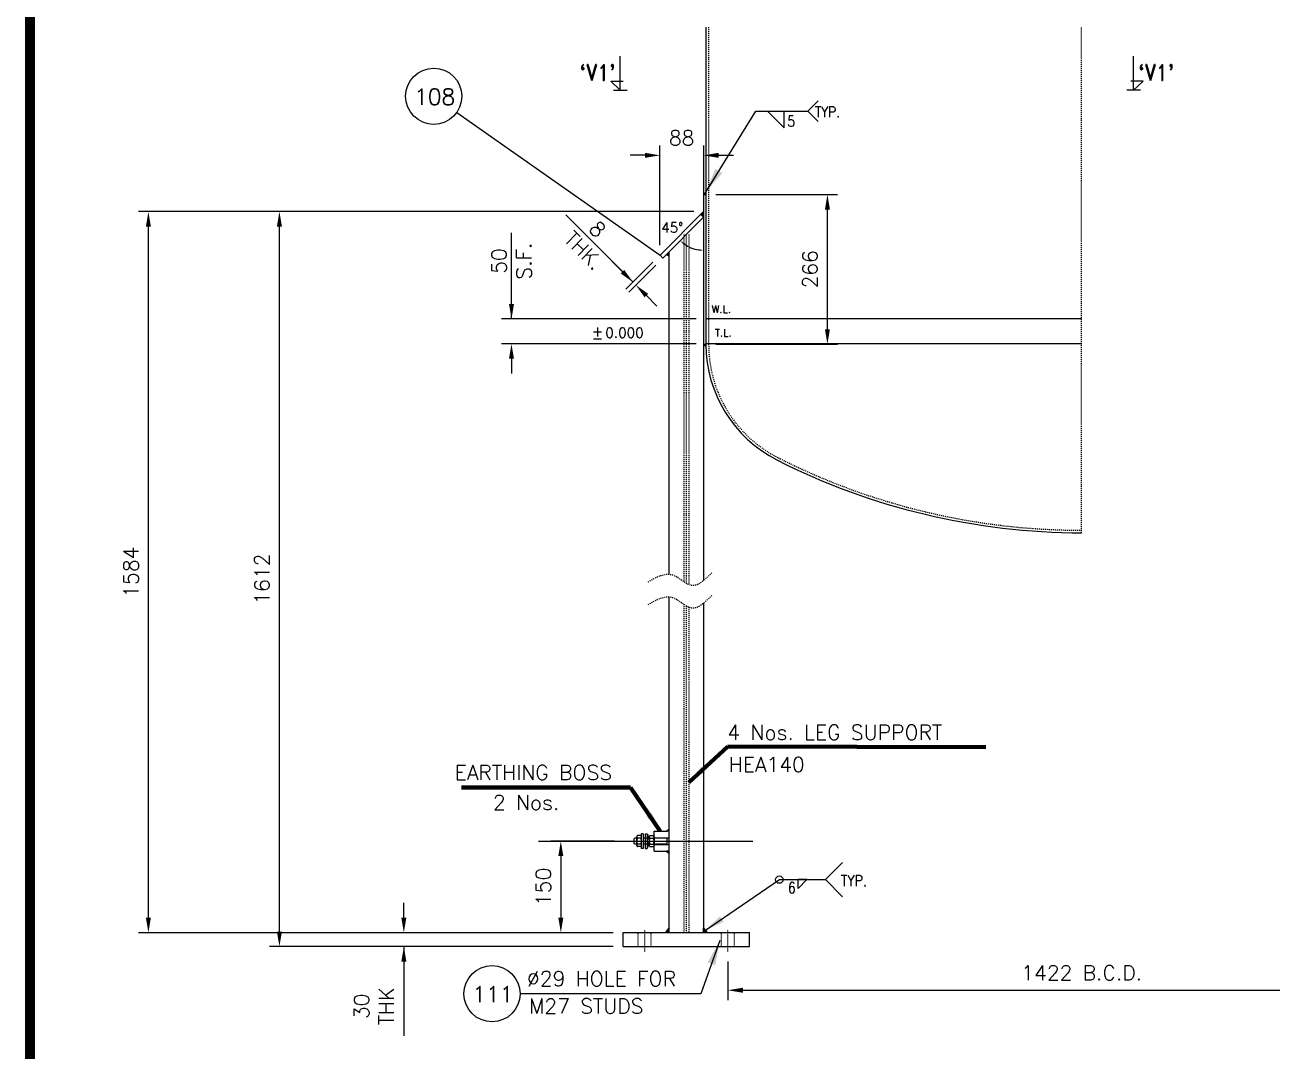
# Model space of a CAD drawing. Header units: inches. Extents: x 26960 to 35074, y -20333 to -19295.
# Drawn here: x 26990 to 27115.4, y -19806.6 to -19703.5 of the extents above; entities that cross this region are included whole.
import ezdxf
from ezdxf.enums import TextEntityAlignment as Align

# ---------------------------------------------------------------- set-up
doc = ezdxf.new("R2010")
doc.units = ezdxf.units.IN
doc.header["$LTSCALE"] = 200
doc.header["$MEASUREMENT"] = 0
for name, pattern in [('CENTER', [2, 1.25, -0.25, 0.25, -0.25]), ('CENTER2', [1.125, 0.75, -0.125, 0.125, -0.125]), ('DASHED', [0.75, 0.5, -0.25]), ('G-CENTER', [13.5, 7.5, -2, 2, -2])]:
    doc.linetypes.add(name, pattern=pattern)
for name, color, linetype, lineweight in [('1 (CEN)', 1, 'CENTER2', 9), ('AM_5', 3, 'Continuous', 15), ('B-OBJ', 7, 'Continuous', 13), ('EQUIPMENT', 4, 'Continuous', 13), ('OBJECT', 7, 'Continuous', 18), ('SEAM JOINT1', 4, 'SEAM', 13)]:
    doc.layers.add(name, color=color, linetype=linetype, lineweight=lineweight)
for name, color, linetype in [('BORDER1', 3, 'Continuous'), ('BORDER2', 7, 'Continuous'), ('CENTER', 1, 'CENTER'), ('text', 3, 'Continuous'), ('WELD', 5, 'Continuous')]:
    doc.layers.add(name, color=color, linetype=linetype)
doc.styles.add('ROMANC', font='ROMANC', dxfattribs={"height": 5})
doc.styles.add('ROMAND', font='romand.shx', dxfattribs={"width": 0.8})
doc.styles.add('ROMANS', font='romans.shx')
doc.styles.add('ROMANT', font='romant.shx')
doc.styles.add('RS', font='ROMANS.shx', dxfattribs={"width": 0.8})
doc.styles.get("Standard").update_dxf_attribs({"font": 'romans.shx'})
doc.linetypes.add('SEAM', pattern='A,2,["X",Standard,S=1,R=0,X=0,Y=-0.5],2', length=4)
doc.linetypes.add('SEAM LINE', pattern='A,0.5,-0.2,["X",Standard,S=0.1,R=0,X=-0.1,Y=-0.05],-0.2', length=0.9)
doc.dimstyles.get("Standard").update_dxf_attribs({"dimscale": 0, "dimtxt": 0.18, "dimasz": 0.18, "dimexe": 0.18, "dimexo": 0.0625, "dimgap": 0.09, "dimtad": 0, "dimtih": 1, "dimtoh": 1, "dimdec": 4, "dimzin": 0, "dimdsep": 46, "dimtxsty": 'Standard', "dimcen": 0.09, "dimadec": 0, "dimazin": 0, "dimtfac": 1, "dimtdec": 4, "dimtofl": 0, "dimtmove": 0, "dimatfit": 3, "dimfxl": 1, "dimtolj": 1, "dimtzin": 0, "dimarcsym": 0})
doc.dimstyles.new('VEP-5', dxfattribs={"dimscale": 0, "dimtxt": 2.5, "dimasz": 2.5, "dimexe": 1, "dimexo": 1, "dimgap": 1, "dimtad": 1, "dimdec": 0, "dimlfac": 20, "dimzin": 9, "dimdsep": 46, "dimtxsty": 'ROMANS', "dimcen": 0, "dimclrd": 256, "dimclre": 256, "dimclrt": 40, "dimadec": 0, "dimazin": 0, "dimtfac": 1, "dimtdec": 0, "dimtofl": 0, "dimtmove": 0, "dimatfit": 3, "dimfxl": 1.25, "dimlwd": -1, "dimlwe": -1, "dimarcsym": 0})
doc.dimstyles.new('VEP-8', dxfattribs={"dimscale": 0, "dimtxt": 2.5, "dimasz": 2.5, "dimexe": 1, "dimexo": 1, "dimgap": 1, "dimtad": 1, "dimdec": 0, "dimlfac": 20, "dimzin": 12, "dimdsep": 46, "dimtxsty": 'ROMANS', "dimcen": 0, "dimclrd": 256, "dimclre": 256, "dimclrt": 40, "dimadec": 0, "dimazin": 3, "dimtfac": 1, "dimtdec": 0, "dimtofl": 0, "dimtmove": 0, "dimatfit": 3, "dimfxl": 1, "dimlwd": -1, "dimlwe": -1, "dimarcsym": 0})
pattern_1 = [(45, (-2.851802, -238.40448), (-0.022099653857, 0.022099653857), []), (135, (-2.851802, -238.40448), (-0.022099653857, -0.022099653857), [])]
pattern_2 = [(45, (26632.446365, -19548.421363), (-0.0220996539, 0.0220996539), []), (135, (26632.446365, -19548.421363), (-0.0220996539, -0.0220996539), [])]

# ---------------------------------------------------------------- blocks, each defined once
blk = doc.blocks.new('*D110')
at = {"layer": 'AM_5', "transparency": 16777216}
for p, q in [((27038.91, -19733.02), (27038.91, -19724.38)), ((27038.91, -19731.52), (27038.91, -19730.02)), ((27057.48, -19733.02), (27037.91, -19733.02)), ((27057.48, -19735.52), (27037.91, -19735.52)), ((27038.91, -19737.02), (27038.91, -19738.52))]:
    blk.add_line(p, q, dxfattribs=at)
for points in [[(27038.66, -19731.52), (27039.16, -19731.52), (27038.91, -19733.02)], [(27039.16, -19737.02), (27038.66, -19737.02), (27038.91, -19735.52)]]:
    blk.add_solid(points, dxfattribs=at)
at = {"layer": 'Defpoints', "color": 0, "transparency": 16777216}
for p in [(27038.91, -19733.02), (27058.48, -19733.02), (27058.48, -19735.52)]:
    blk.add_point(p, dxfattribs=at)
at = {"layer": 'AM_5', "color": 40, "transparency": 16777216, "insert": (27038.91, -19727.2), "char_height": 1.5, "attachment_point": 5, "rotation": 90, "style": 'ROMANS'}
blk.add_mtext('50\\PS.F.', dxfattribs=at)
blk = doc.blocks.new('*U109')
at = {"color": 0, "linetype": 'CENTER2', "transparency": 16777216}
blk.add_line((-11.36, 0), (10.17, 0), dxfattribs=at)
blk = doc.blocks.new('*D111')
at = {"layer": 'AM_5', "transparency": 16777216}
for p, q in [((27028.09, -19793.23), (27028.09, -19791.73)), ((27049.12, -19794.73), (27027.09, -19794.73)), ((27049.12, -19796.13), (27027.09, -19796.13)), ((27028.09, -19796.13), (27028.09, -19805.09)), ((27028.09, -19797.63), (27028.09, -19799.13))]:
    blk.add_line(p, q, dxfattribs=at)
for points in [[(27027.84, -19793.23), (27028.34, -19793.23), (27028.09, -19794.73)], [(27028.34, -19797.63), (27027.84, -19797.63), (27028.09, -19796.13)]]:
    blk.add_solid(points, dxfattribs=at)
at = {"layer": 'Defpoints', "color": 0, "transparency": 16777216}
for p in [(27028.09, -19794.73), (27050.12, -19794.73), (27050.12, -19796.13)]:
    blk.add_point(p, dxfattribs=at)
at = {"layer": 'AM_5', "color": 40, "transparency": 16777216, "insert": (27025.09, -19802.13), "char_height": 1.5, "attachment_point": 5, "rotation": 90, "style": 'ROMANS'}
blk.add_mtext('\\pxt0;30\\P\\pxtz;THK', dxfattribs=at)
blk = doc.blocks.new('*D112')
at = {"layer": 'AM_5', "transparency": 16777216}
for p, q in [((27060.67, -19797.62), (27060.67, -19801.52)), ((27131.78, -19797.62), (27131.78, -19801.52)), ((27062.17, -19800.52), (27130.28, -19800.52))]:
    blk.add_line(p, q, dxfattribs=at)
for points in [[(27062.17, -19800.27), (27062.17, -19800.77), (27060.67, -19800.52)], [(27130.28, -19800.77), (27130.28, -19800.27), (27131.78, -19800.52)]]:
    blk.add_solid(points, dxfattribs=at)
at = {"layer": 'Defpoints', "color": 0, "transparency": 16777216}
for p in [(27060.67, -19796.62), (27131.78, -19796.62), (27131.78, -19800.52)]:
    blk.add_point(p, dxfattribs=at)
at = {"layer": 'AM_5', "color": 40, "transparency": 16777216, "insert": (27096.23, -19798.77), "char_height": 1.5, "attachment_point": 5, "style": 'ROMANS'}
blk.add_mtext('1422 B.C.D.', dxfattribs=at)
blk = doc.blocks.new('*D113')
at = {"layer": 'AM_5', "transparency": 16777216}
for p, q in [((27057.23, -19722.23), (27001.41, -19722.23)), ((27002.41, -19793.23), (27002.41, -19723.73)), ((27049.12, -19794.73), (27001.41, -19794.73))]:
    blk.add_line(p, q, dxfattribs=at)
for points in [[(27002.66, -19723.73), (27002.16, -19723.73), (27002.41, -19722.23)], [(27002.16, -19793.23), (27002.66, -19793.23), (27002.41, -19794.73)]]:
    blk.add_solid(points, dxfattribs=at)
at = {"layer": 'Defpoints', "color": 0, "transparency": 16777216}
for p in [(27002.41, -19722.23), (27058.23, -19722.23), (27050.12, -19794.73)]:
    blk.add_point(p, dxfattribs=at)
at = {"layer": 'AM_5', "color": 40, "transparency": 16777216, "insert": (27000.66, -19758.48), "char_height": 1.5, "attachment_point": 5, "rotation": 90, "style": 'ROMANS'}
blk.add_mtext('1584', dxfattribs=at)
blk = doc.blocks.new('*D114')
at = {"layer": 'AM_5', "transparency": 16777216}
for p, q in [((27049.26, -19785.53), (27042.87, -19785.53)), ((27043.87, -19787.03), (27043.87, -19793.23)), ((27049.14, -19794.73), (27042.87, -19794.73))]:
    blk.add_line(p, q, dxfattribs=at)
for points in [[(27044.12, -19787.03), (27043.62, -19787.03), (27043.87, -19785.53)], [(27043.62, -19793.23), (27044.12, -19793.23), (27043.87, -19794.73)]]:
    blk.add_solid(points, dxfattribs=at)
at = {"layer": 'Defpoints', "color": 0, "transparency": 16777216}
for p in [(27050.26, -19785.53), (27043.87, -19794.73), (27050.14, -19794.73)]:
    blk.add_point(p, dxfattribs=at)
at = {"layer": 'AM_5', "color": 40, "transparency": 16777216, "insert": (27042.12, -19790.13), "char_height": 1.5, "attachment_point": 5, "rotation": 90, "style": 'ROMANS'}
blk.add_mtext('150', dxfattribs=at)
blk = doc.blocks.new('*D115')
at = {"layer": 'AM_5', "transparency": 16777216}
for p, q in [((27053.84, -19725.61), (27053.84, -19715.57)), ((27058.23, -19721.23), (27058.23, -19715.57)), ((27052.34, -19716.57), (27050.84, -19716.57)), ((27059.73, -19716.57), (27061.23, -19716.57))]:
    blk.add_line(p, q, dxfattribs=at)
for points in [[(27052.34, -19716.82), (27052.34, -19716.32), (27053.84, -19716.57)], [(27059.73, -19716.32), (27059.73, -19716.82), (27058.23, -19716.57)]]:
    blk.add_solid(points, dxfattribs=at)
at = {"layer": 'Defpoints', "color": 0, "transparency": 16777216}
for p in [(27058.23, -19716.57), (27058.23, -19722.23), (27053.84, -19726.61)]:
    blk.add_point(p, dxfattribs=at)
at = {"layer": 'AM_5', "color": 40, "transparency": 16777216, "insert": (27056.02, -19714.82), "char_height": 1.5, "attachment_point": 5, "style": 'ROMANS'}
blk.add_mtext('88', dxfattribs=at)
blk = doc.blocks.new('*D119')
at = {"layer": 'AM_5', "transparency": 16777216}
for p, q in [((27059.44, -19720.52), (27071.67, -19720.52)), ((27070.67, -19734.05), (27070.67, -19722.02)), ((27059.44, -19735.55), (27071.67, -19735.55))]:
    blk.add_line(p, q, dxfattribs=at)
for points in [[(27070.92, -19722.02), (27070.42, -19722.02), (27070.67, -19720.52)], [(27070.42, -19734.05), (27070.92, -19734.05), (27070.67, -19735.55)]]:
    blk.add_solid(points, dxfattribs=at)
at = {"layer": 'Defpoints', "color": 0, "transparency": 16777216}
for p in [(27058.44, -19720.52), (27070.67, -19720.52), (27058.44, -19735.55)]:
    blk.add_point(p, dxfattribs=at)
at = {"layer": 'AM_5', "color": 40, "transparency": 16777216, "insert": (27068.92, -19728.03), "char_height": 1.5, "attachment_point": 5, "rotation": 90, "style": 'ROMANS'}
blk.add_mtext('266', dxfattribs=at)
blk = doc.blocks.new('*D120')
at = {"layer": 'B-OBJ', "color": 0, "lineweight": -2, "transparency": 16777216}
blk.add_arc((27058.23, -19722.79), 3.33, 233.6155, 261.3845, dxfattribs=at)
at = {"layer": 'B-OBJ', "color": 0, "transparency": 16777216}
for points in [[(27056.31, -19725.41), (27056.2, -19725.54), (27055.87, -19725.15)], [(27057.72, -19726.17), (27057.74, -19726), (27058.23, -19726.12)]]:
    blk.add_solid(points, dxfattribs=at)
at = {"layer": 'Defpoints', "color": 0, "transparency": 16777216}
for p in [(27058.23, -19720.52), (27058.23, -19722.79), (27054.12, -19726.9), (27057.37, -19726.01), (27058.23, -19759.31)]:
    blk.add_point(p, dxfattribs=at)
at = {"layer": 'B-OBJ', "color": 0, "transparency": 16777216, "insert": (27055.07, -19723.84), "char_height": 1, "attachment_point": 5}
blk.add_mtext('\\A1;45%%d', dxfattribs=at)
blk = doc.blocks.new('*D144')
at = {"layer": 'AM_5', "transparency": 16777216}
for p, q in [((27057.23, -19722.23), (27014.58, -19722.23)), ((27015.58, -19794.63), (27015.58, -19723.73)), ((27049.12, -19796.13), (27014.58, -19796.13))]:
    blk.add_line(p, q, dxfattribs=at)
for points in [[(27015.83, -19723.73), (27015.33, -19723.73), (27015.58, -19722.23)], [(27015.33, -19794.63), (27015.83, -19794.63), (27015.58, -19796.13)]]:
    blk.add_solid(points, dxfattribs=at)
at = {"layer": 'Defpoints', "color": 0, "transparency": 16777216}
for p in [(27015.58, -19722.23), (27058.23, -19722.23), (27050.12, -19796.13)]:
    blk.add_point(p, dxfattribs=at)
at = {"layer": 'AM_5', "color": 40, "transparency": 16777216, "insert": (27013.83, -19759.18), "char_height": 1.5, "attachment_point": 5, "rotation": 90, "style": 'ROMANS'}
blk.add_mtext('1612', dxfattribs=at)
blk = doc.blocks.new('*D248')
at = {"layer": 'AM_5', "transparency": 16777216}
for p, q in [((27051.13, -19729.33), (27044.36, -19722.56)), ((27050.06, -19728.27), (27049, -19727.21)), ((27053.13, -19727.32), (27050.42, -19730.04)), ((27053.42, -19727.6), (27050.7, -19730.32)), ((27052.47, -19730.67), (27053.53, -19731.73))]:
    blk.add_line(p, q, dxfattribs=at)
for points in [[(27049.89, -19728.45), (27050.24, -19728.09), (27051.13, -19729.33)], [(27052.65, -19730.5), (27052.29, -19730.85), (27051.41, -19729.61)]]:
    blk.add_solid(points, dxfattribs=at)
at = {"layer": 'Defpoints', "color": 0, "transparency": 16777216}
for p in [(27053.84, -19726.61), (27054.12, -19726.9), (27051.41, -19729.61)]:
    blk.add_point(p, dxfattribs=at)
at = {"layer": 'AM_5', "color": 40, "transparency": 16777216, "insert": (27046.68, -19724.89), "char_height": 1.5, "attachment_point": 5, "rotation": 315, "style": 'ROMANS'}
blk.add_mtext('8\\P THK.', dxfattribs=at)
blk = doc.blocks.new('*U254')
at = {"layer": 'BORDER1', "color": 154, "true_color": 0x1859a9, "const_width": 1}
blk.add_lwpolyline([(0, 564), (796, 564), (796, 0), (0, 0)], close=True, dxfattribs=at)
at = {"layer": 'BORDER2', "flags": 8}
for tag, height, style, p in [('REV-B', 2.7, 'ROMANS', (662.76, 125.68)), ('REV-A', 2.7, 'ROMANS', (662.76, 118.68)), ('RE-B', 7, 'ROMANT', (745.34, 6.15))]:
    blk.add_attdef(tag, text='', height=height, dxfattribs=dict(at, style=style)).set_placement(p, align=Align.CENTER)
at = {"layer": 'BORDER2', "style": 'ROMANS', "width": 4.59626}
for tag, p, p2 in [('DATE-B', (668.47, 125.68), (681.47, 125.68)), ('DATE-A', (668.47, 118.68), (681.47, 118.68))]:
    blk.add_attdef(tag, text='', height=2.7, dxfattribs=at).set_placement(p, p2, align=Align.FIT)
at = {"layer": 'BORDER2'}
for tag, height, style, p in [('DRN-B', 2.7, 'ROMANS', (689.55, 125.68)), ('CHD-B', 2.7, 'ROMANS', (701.61, 125.68)), ('APD-B', 2.7, 'ROMANS', (713.32, 125.68)), ('DRN-A', 2.7, 'ROMANS', (689.55, 118.68)), ('CHD-A', 2.7, 'ROMANS', (701.61, 118.68)), ('APD-A', 2.7, 'ROMANS', (713.32, 118.68)), ('CONS_CONT_VEND', 3.5, 'ROMANC', (726, 61.94))]:
    blk.add_attdef(tag, text='', height=height, dxfattribs=dict(at, style=style)).set_placement(p, align=Align.CENTER)
at = {"layer": 'BORDER2', "style": 'ROMANS', "width": 0.8}
for tag, p, height in [('1:X', (670.77, 103.49), 3), ('LOC', (709.61, 103.49), 3), ('PROJ_NO', (774.84, 103.49), 3), ('CONS_DRG_NO', (681.74, 53.26), 2.5)]:
    blk.add_attdef(tag, p, '', height=height, dxfattribs=at)
at = {"layer": 'BORDER2', "lineweight": 30, "width": 0.8, "flags": 104}
for tag, p in [('COMMENTS-B', (719.88, 127.5)), ('COMMENTS-A', (719.88, 120.5))]:
    blk.add_attdef(tag, text='', height=2.2, dxfattribs=at).set_placement(p, align=Align.MIDDLE_LEFT)
at = {"layer": 'BORDER2', "style": 'ROMANS', "width": 0.8}
for tag, p in [('PROJECT_TITLE_1', (726, 45.91)), ('PROJECT_TITLE_2', (726, 40.58))]:
    blk.add_attdef(tag, text='', height=3.5, dxfattribs=at).set_placement(p, align=Align.MIDDLE)
at = {"layer": 'BORDER2', "style": 'ROMANT', "width": 0.8}
for tag, p in [('DRG_TITLE_1', (726, 29.73)), ('DRG_TITLE_2', (726, 23.03)), ('DRG_TITLE_3', (726, 16.33))]:
    blk.add_attdef(tag, text='', height=4, dxfattribs=at).set_placement(p, align=Align.CENTER)
at = {"layer": 'BORDER2', "style": 'ROMANT'}
for tag, p in [('AR', (668.95, 6.15)), ('PA', (683.03, 6.15)), ('DC', (697.09, 6.15)), ('TS', (775.94, 6.15))]:
    blk.add_attdef(tag, p, '', height=7, dxfattribs=at)
for tag, p in [('SRNO', (736.79, 6.15)), ('SH', (771.83, 6.2))]:
    blk.add_attdef(tag, text='', height=7, dxfattribs=at).set_placement(p, align=Align.RIGHT)
at = {"layer": 'BORDER2', "style": 'ROMANS', "flags": 2}
blk.add_attdef('TB_VERSION', text='', height=2, dxfattribs=at).set_placement((1, -1), align=Align.TOP_LEFT)

msp = doc.modelspace()

# ---------------------------------------------------------------- hatches: boundary and pattern name
at = {"linetype": 'DASHED'}
h = msp.add_hatch(dxfattribs=at)
h.set_pattern_fill('ANSI37', color=5, scale=0.025, angle=225)
h.set_pattern_definition([(270, (225.603484, -558.716243), (0.003125, -6e-19), []), (360, (225.603484, -558.716243), (8e-19, 0.003125), [])])
h.paths.add_polyline_path([(27054.74498, -19794.26038), (27054.39754, -19794.7272), (27054.74498, -19794.7272), (27054.74498, -19794.72704)])
h.paths.add_polyline_path([(27058.57539, -19794.7272), (27058.22795, -19794.26038), (27058.22795, -19794.72704), (27058.22795, -19794.7272)])
at = {"layer": 'WELD'}
h = msp.add_hatch(dxfattribs=at)
h.set_pattern_fill('ANSI37', color=256, scale=0.250029)
h.set_pattern_definition(pattern_1)
h.paths.add_polyline_path([(27058.44263, -19720.51798), (27058.44263, -19720.26795), (27058.22795, -19720.51842)])
h = msp.add_hatch(dxfattribs=at)
h.set_pattern_fill('ANSI37', color=256, scale=0.250029)
h.set_pattern_definition([(45, (28222.57391, -19939.90397), (-0.02209965386, 0.02209965386), []), (135, (28222.57391, -19939.90397), (-0.02209965386, -0.02209965386), [])])
h.paths.add_polyline_path([(27058.22795, -19722.2272), (27057.94508, -19722.51007), (27058.22795, -19722.79295)])
h = msp.add_hatch(dxfattribs=at)
h.set_pattern_fill('ANSI37', color=256, scale=0.25)
h.set_pattern_definition([(45, (28222.438668, -19939.878752), (-0.0220970869, 0.0220970869), []), (135, (28222.438668, -19939.878752), (-0.0220970869, -0.0220970869), [])])
h.paths.add_polyline_path([(27058.22795, -19722.22726), (27057.94511, -19722.51011), (27058.22795, -19722.79295)])
h = msp.add_hatch(dxfattribs=at)
h.set_pattern_fill('ANSI37', color=256, scale=0.25)
h.set_pattern_definition([(45, (29052.91972, -19894.664155), (-0.0220970869, 0.0220970869), []), (135, (29052.91972, -19894.664155), (-0.0220970869, -0.0220970869), [])])
h.paths.add_polyline_path([(27054.74539, -19726.27551), (27054.46255, -19726.55835), (27054.74539, -19726.67551)])
h = msp.add_hatch(dxfattribs=at)
h.set_pattern_fill('ANSI37', color=256, scale=0.250029, angle=360)
h.set_pattern_definition(pattern_1)
h.paths.add_polyline_path([(27058.44263, -19735.54943), (27058.44263, -19735.79946), (27058.22795, -19735.54899)])
h = msp.add_hatch(dxfattribs=at)
h.set_pattern_fill('ANSI37', color=256, scale=0.250029)
h.set_pattern_definition(pattern_2)
h.paths.add_polyline_path([(27054.74498, -19784.52594), (27054.74498, -19784.27591), (27054.49496, -19784.52594)])
h = msp.add_hatch(dxfattribs=at)
h.set_pattern_fill('ANSI37', color=256, scale=0.250029)
h.set_pattern_definition(pattern_2)
h.paths.add_polyline_path([(27054.74498, -19786.52617), (27054.74498, -19786.7762), (27054.49496, -19786.52617)])

# ---------------------------------------------------------------- linework, layer by layer
for p, q in [((27058.44195, -19703.68488, -17.08977), (27058.44195, -19735.60515, -17.08977)), ((27066.33711, -19713.81221, -17.99498), (27064.64979, -19712.11543, -17.99498)), ((27066.33711, -19713.81221, -17.99498), (27066.33434, -19712.11543, -17.99498)), ((27069.73483, -19711.07627, -17.99498), (27068.69567, -19712.11543, -17.99498)), ((27069.73483, -19713.15459, -17.99498), (27068.69567, -19712.11543, -17.99498)), ((27058.22795, -19720.51842, -17.08977), (27058.44478, -19720.26766, -17.08977)), ((27058.22795, -19720.51842, -17.08977), (27058.22795, -19759.31125, -17.08977)), ((27058.22795, -19720.51842, -17.08977), (27058.44195, -19720.51842, -17.08977)), ((27058.22795, -19722.2272, -17.08977), (27053.84206, -19726.61309, -17.08977)), ((27058.22795, -19722.22726, -17.08977), (27053.84257, -19726.61264, -17.08977)), ((27058.22795, -19722.79295, -17.08977), (27054.12494, -19726.89596, -17.08977)), ((27058.22795, -19722.79295, -17.08977), (27054.12541, -19726.89549, -17.08977)), ((27058.22795, -19722.79295, -17.08977), (27057.94508, -19722.51007, -17.08977)), ((27058.22795, -19722.79295, -17.08977), (27057.94511, -19722.51011, -17.08977)), ((27054.12494, -19726.89596, -17.08977), (27053.84206, -19726.61309, -17.08977)), ((27054.12541, -19726.89549, -17.08977), (27053.84257, -19726.61264, -17.08977)), ((27054.46255, -19726.55835, -17.08977), (27054.74539, -19726.67551, -17.08977)), ((27054.74498, -19758.68623, -17.08977), (27054.74498, -19726.27592, -17.08977)), ((27058.22795, -19735.54899, -17.08977), (27058.44478, -19735.79975, -17.08977)), ((27054.74498, -19794.72704, -17.08977), (27054.74498, -19760.96041, -17.08977)), ((27058.22795, -19761.58544, -17.08977), (27058.22795, -19794.72704, -17.08977)), ((27054.49496, -19784.52594, -17.08977), (27054.74498, -19784.27591, -17.08977)), ((27054.74498, -19784.52594, -17.08977), (27054.49496, -19784.52594, -17.08977)), ((27054.74498, -19786.52617, -17.08977), (27054.49496, -19786.52617, -17.08977)), ((27054.49496, -19786.52617, -17.08977), (27054.74498, -19786.7762, -17.08977)), ((27067.73933, -19790.29707, -17.08977), (27067.73933, -19789.39557, -17.08977)), ((27067.73933, -19790.29707, -17.08977), (27068.6153, -19789.39557, -17.08977)), ((27068.6153, -19789.39557, -17.08977), (27067.73933, -19789.39557, -17.08977)), ((27050.12177, -19796.12736, -17.08977), (27050.12177, -19794.7272, -17.08977)), ((27050.12177, -19794.7272, -17.08977), (27062.85117, -19794.7272, -17.08977)), ((27054.74498, -19794.26038, -17.08977), (27054.39754, -19794.7272, -17.08977)), ((27058.22795, -19794.26038, -17.08977), (27058.57539, -19794.7272, -17.08977)), ((27062.85117, -19796.12736, -17.08977), (27062.85117, -19794.7272, -17.08977)), ((27050.12177, -19796.12736, -17.08977), (27062.85117, -19796.12736, -17.08977))]:
    msp.add_line(p, q)
at = {"linetype": 'DASHED', "ltscale": 0.0001}
msp.add_line((27058.72795, -19703.68488, -17.08977), (27058.72795, -19735.51869, -17.08977), dxfattribs=at)
at = {"color": 7, "linetype": 'DASHED', "ltscale": 0.0001}
for p, q in [((27056.23644, -19724.53443, -17.08977), (27056.23644, -19759.43338, -17.08977)), ((27056.7365, -19724.53443, -17.08977), (27056.7365, -19759.71761, -17.08977)), ((27056.23644, -19761.70756, -17.08977), (27056.23644, -19794.72704, -17.08977)), ((27056.7365, -19761.9918, -17.08977), (27056.7365, -19794.72704, -17.08977))]:
    msp.add_line(p, q, dxfattribs=at)
at = {"color": 7, "linetype": 'DASHED'}
for p, q in [((27058.22795, -19735.54899, -17.08977), (27058.44195, -19735.54899, -17.08977)), ((27051.98466, -19786.276, -17.08977), (27051.98466, -19784.77582, -17.08977)), ((27052.13468, -19784.77582, -17.08977), (27051.98466, -19784.77582, -17.08977)), ((27052.13468, -19784.77582, -17.08977), (27052.13468, -19786.276, -17.08977)), ((27052.39907, -19786.276, -17.08977), (27052.39907, -19784.77582, -17.08977)), ((27052.39907, -19784.77582, -17.08977), (27052.54909, -19784.77582, -17.08977)), ((27052.39907, -19784.77582, -17.08977), (27052.54909, -19784.77582, -17.08977)), ((27052.54909, -19784.77582, -17.08977), (27052.54909, -19786.276, -17.08977)), ((27053.24481, -19786.52617, -17.08977), (27053.24481, -19784.52594, -17.08977)), ((27053.24481, -19784.52594, -17.08977), (27054.49496, -19784.52594, -17.08977)), ((27054.74498, -19786.52617, -17.08977), (27054.74498, -19784.62918, -17.08977)), ((27051.24292, -19785.77609, -17.08977), (27051.24438, -19785.27603, -17.08977)), ((27051.29278, -19785.82595, -17.08977), (27051.24292, -19785.77609, -17.08977)), ((27051.29453, -19785.22588, -17.08977), (27051.24438, -19785.27603, -17.08977)), ((27051.49461, -19785.82595, -17.08977), (27051.29278, -19785.82595, -17.08977)), ((27051.49461, -19785.22588, -17.08977), (27051.29453, -19785.22588, -17.08977)), ((27051.49461, -19785.95222, -17.08977), (27051.49461, -19785.0996, -17.08977)), ((27051.98466, -19784.97332, -17.08977), (27051.58212, -19784.97332, -17.08977)), ((27051.89715, -19785.22588, -17.08977), (27051.58212, -19785.22588, -17.08977)), ((27051.89715, -19785.82595, -17.08977), (27051.58212, -19785.82595, -17.08977)), ((27051.98466, -19786.0785, -17.08977), (27051.58212, -19786.0785, -17.08977)), ((27051.98466, -19786.0785, -17.08977), (27051.98466, -19784.97332, -17.08977)), ((27052.75475, -19785.22617, -17.08977), (27052.13468, -19785.22617, -17.08977)), ((27052.75475, -19785.82595, -17.08977), (27052.13468, -19785.82595, -17.08977)), ((27052.68815, -19785.51039, -17.08977), (27052.55131, -19786.11206, -17.08977)), ((27052.55637, -19784.85636, -17.08977), (27052.57376, -19785.35514, -17.08977)), ((27052.65823, -19784.90791, -17.08977), (27052.55637, -19784.85636, -17.08977)), ((27052.57376, -19785.35514, -17.08977), (27052.65606, -19785.32715, -17.08977)), ((27052.63813, -19786.10763, -17.08977), (27052.75475, -19785.70492, -17.08977)), ((27052.65606, -19785.32715, -17.08977), (27052.65823, -19784.90791, -17.08977)), ((27052.75475, -19785.70492, -17.08977), (27052.68815, -19785.51039, -17.08977)), ((27052.75475, -19785.09975, -17.08977), (27052.75475, -19785.95237, -17.08977)), ((27052.84226, -19784.97347, -17.08977), (27053.1573, -19784.97347, -17.08977)), ((27052.84226, -19785.22602, -17.08977), (27053.1573, -19785.22602, -17.08977)), ((27052.84226, -19785.82609, -17.08977), (27053.1573, -19785.82609, -17.08977)), ((27052.84226, -19786.07865, -17.08977), (27053.1573, -19786.07865, -17.08977)), ((27053.24481, -19785.09975, -17.08977), (27053.24481, -19785.95237, -17.08977)), ((27053.24481, -19785.19252, -17.08977), (27054.74498, -19785.19252, -17.08977)), ((27054.54409, -19785.22617, -17.08977), (27053.24481, -19785.22617, -17.08977)), ((27054.54409, -19785.82595, -17.08977), (27053.24481, -19785.82595, -17.08977)), ((27053.24481, -19785.8596, -17.08977), (27054.74498, -19785.8596, -17.08977)), ((27054.54409, -19785.82595, -17.08977), (27054.54409, -19785.22617, -17.08977)), ((27052.13468, -19786.276, -17.08977), (27051.98466, -19786.276, -17.08977)), ((27052.13468, -19786.276, -17.08977), (27051.98466, -19786.276, -17.08977)), ((27052.39907, -19786.276, -17.08977), (27052.54909, -19786.276, -17.08977)), ((27052.55131, -19786.11206, -17.08977), (27052.63813, -19786.10763, -17.08977)), ((27053.24481, -19786.52617, -17.08977), (27054.74498, -19786.52617, -17.08977))]:
    msp.add_line(p, q, dxfattribs=at)
at = {"color": 1, "linetype": 'G-CENTER', "lineweight": 15, "ltscale": 0.5}
msp.add_line((27052.43154, -19785.52169, -17.08977), (27056.41096, -19785.52169, -17.08977), dxfattribs=at)
at = {"linetype": 'DASHED', "ltscale": 0.001}
for p, q in [((27051.64854, -19796.12736, -17.08977), (27051.64854, -19794.7272, -17.08977)), ((27052.94869, -19796.12736, -17.08977), (27052.94869, -19794.7272, -17.08977)), ((27060.02424, -19796.12736, -17.08977), (27060.02424, -19794.7272, -17.08977)), ((27061.3244, -19796.12736, -17.08977), (27061.3244, -19794.7272, -17.08977))]:
    msp.add_line(p, q, dxfattribs=at)
msp.add_circle((27065.83685, -19789.39557, -17.08977), 0.37149)
for centre, radius, start, end in [((27071.56432, -19735.51141, -17.08977), 13.1227, 180.4092839, 242.9730528), ((27096.22795, -19686.76869, -17.08977), 67.75, 243.1244059, 270)]:
    msp.add_arc(centre, radius, start, end)
at = {"linetype": 'DASHED', "ltscale": 0.0001}
for centre, radius, start, end in [((27071.47864, -19735.6044, -17.08977), 12.75097, 179.6148301, 243.1231693), ((27096.22795, -19686.76869, -17.08977), 67.5, 243.1244059, 270)]:
    msp.add_arc(centre, radius, start, end, dxfattribs=at)
at = {"color": 7, "linetype": 'DASHED'}
for centre, radius, start, end in [((27051.62947, -19785.0996, -17.08977), 0.13486, 110.5558595, 249.4441405), ((27052.05271, -19785.52591, -17.08977), 0.5581, 147.4795906, 212.5204094), ((27051.62947, -19785.95222, -17.08977), 0.13486, 110.5558595, 249.4441405), ((27051.8498, -19785.0996, -17.08977), 0.13486, 290.5558595, 69.4441405), ((27051.42656, -19785.52591, -17.08977), 0.5581, 327.4795906, 32.5204094), ((27051.8498, -19785.95222, -17.08977), 0.13486, 290.5558595, 69.4441405), ((27052.88962, -19785.09975, -17.08977), 0.13486, 110.5558595, 249.4441405), ((27053.31285, -19785.52606, -17.08977), 0.5581, 147.4795906, 212.5204094), ((27052.88962, -19785.95237, -17.08977), 0.13486, 110.5558595, 249.4441405), ((27053.10995, -19785.09975, -17.08977), 0.13486, 290.5558595, 69.4441405), ((27052.68671, -19785.52606, -17.08977), 0.5581, 327.4795906, 32.5204094), ((27053.10995, -19785.95237, -17.08977), 0.13486, 290.5558595, 69.4441405)]:
    msp.add_arc(centre, radius, start, end, dxfattribs=at)
at = {"layer": '1 (CEN)'}
msp.add_line((27096.22795, -19735.52356, -17.08977), (27058.47795, -19735.51869, -17.08977), dxfattribs=at)
at = {"layer": 'AM_5'}
msp.add_line((27033.40542, -19712.25631, -17.99498), (27053.84206, -19726.61309, -17.08977), dxfattribs=at)
at = {"layer": 'CENTER', "linetype": 'CENTER', "ltscale": 0.0001}
for p, q in [((27096.22795, -19754.51869, -17.08977), (27096.22795, -19703.68488, -17.08977)), ((27056.48647, -19724.53443, -17.08977), (27056.48647, -19759.59266, -17.08977)), ((27056.48647, -19761.86684, -17.08977), (27056.48647, -19794.72704, -17.08977)), ((27050.25682, -19785.52606, -17.08977), (27056.66567, -19785.52606, -17.08977)), ((27052.29862, -19796.62329, -17.08977), (27052.29862, -19794.41917, -17.08977)), ((27060.67432, -19796.62329, -17.08977), (27060.67432, -19794.41917, -17.08977))]:
    msp.add_line(p, q, dxfattribs=at)
at = {"layer": 'EQUIPMENT', "color": 8, "lineweight": 15, "ltscale": 75}
for p in [(27072.19798, -19787.66199, -17.08977), (27072.19798, -19791.12916, -17.08977)]:
    msp.add_line(p, (27070.46439, -19789.39557, -17.08977), dxfattribs=at)
at = {"layer": 'EQUIPMENT', "linetype": 'DASHED', "ltscale": 5e-05}
for points in [[(27052.64121, -19759.45838, -17.99498), (27055.12117, -19758.75637, -17.99498), (27056.97752, -19759.78873, -17.99498), (27059.07339, -19758.53194, -17.99498)], [(27052.64121, -19761.73257, -17.99498), (27055.12117, -19761.03055, -17.99498), (27056.97752, -19762.06291, -17.99498), (27059.07339, -19760.80612, -17.99498)]]:
    msp.add_spline(points, degree=3, dxfattribs=at)
at = {"layer": 'OBJECT', "lineweight": 15, "ltscale": 0.8}
for p, q in [((27049.84748, -19710.01395), (27049.84748, -19706.61278)), ((27101.45333, -19710.01395), (27101.45333, -19706.61278)), ((27048.88228, -19709.1177), (27049.84748, -19710.01395)), ((27048.88228, -19709.1177), (27050.12325, -19709.1177)), ((27102.41853, -19709.1177), (27101.17756, -19709.1177)), ((27102.41853, -19709.1177), (27101.45333, -19710.01395)), ((27049.16954, -19710.01395), (27050.52542, -19710.01395)), ((27102.13127, -19710.01395), (27100.77539, -19710.01395))]:
    msp.add_line(p, q, dxfattribs=at)
at = {"layer": 'SEAM JOINT1', "linetype": 'SEAM LINE', "ltscale": 0.0004}
msp.add_line((27096.22795, -19733.01869, -17.08977), (27058.44045, -19733.01869, -17.08977), dxfattribs=at)
at = {"layer": 'text', "color": 4}
for centre in [(27031.09463, -19710.63298, -17.99498), (27036.95316, -19800.8687, -17.08977)]:
    msp.add_circle(centre, 2.824, dxfattribs=at)

# ---------------------------------------------------------------- block references
at = {"color": 7, "linetype": 'CENTER2'}
msp.add_blockref('*U109', (27052.99978, -19785.52606, -17.08977), dxfattribs=at)
at = {"layer": 'BORDER1', "lineweight": 9}
msp.add_blockref('*U254', (26990.4983, -19874.28619), dxfattribs=at)

# ---------------------------------------------------------------- texts
at = {"color": 3, "style": 'ROMANS'}
for s, p in [('108', (27031.18594, -19710.69235, -17.99498)), ('111', (27037.04448, -19800.92807, -17.08977))]:
    msp.add_text(s, height=1.6, dxfattribs=at).set_placement(p, align=Align.MIDDLE_CENTER)
for s, p in [('4 Nos. LEG SUPPORT', (27060.61022, -19775.33932, -17.08977)), ('HEA140 ', (27060.74818, -19778.57485, -17.08977)), ('EARTHING BOSS', (27033.20872, -19779.37584, -17.08977)), ('2 Nos.', (27037.03451, -19782.39431, -17.08977)), ('%%C29 HOLE FOR', (27040.46716, -19800.11193, -17.08977)), ('M27 STUDS', (27040.67269, -19802.86464, -17.08977))]:
    msp.add_text(s, height=1.5, dxfattribs=at).set_placement(p)
at = {"layer": 'OBJECT', "color": 3, "lineweight": 15, "style": 'RS', "width": 0.85}
for s, height, p in [('TYP.', 1.066667, (27069.416, -19712.74347, -17.99498)), ('5', 1.06667, (27066.63634, -19713.68086, -17.99498)), ('TYP.', 1.112167, (27072.01995, -19790.06082, -17.08977))]:
    msp.add_text(s, height=height, dxfattribs=at).set_placement(p)
at = {"layer": 'OBJECT', "color": 3, "lineweight": 15, "insert": (27066.71163, -19789.65533, -17.08977), "char_height": 1.1122, "width": 1.4842526, "attachment_point": 1, "style": 'RS'}
msp.add_mtext('6', dxfattribs=at)
at = {"layer": 'text', "color": 4, "style": 'ROMAND', "width": 0.85}
for rotation, p in [(359.9998937, (27047.57134, -19709.05046, 0.01086)), (0.0001063, (27103.72947, -19709.05046, 0.01086))]:
    msp.add_text("`V1'", height=1.599999, rotation=rotation, dxfattribs=at).set_placement(p, align=Align.CENTER)
at = {"layer": 'text', "style": 'ROMANS'}
for s, height, p in [('W.L.', 0.750087, (27059.02784, -19732.41769, -15.0771)), ('0.000', 1.000116, (27048.34439, -19734.90632, -15.0771)), ('T.L.', 0.750087, (27059.34659, -19734.8035, -15.0771))]:
    msp.add_text(s, height=height, dxfattribs=at).set_placement(p)
at = {"layer": 'text', "insert": (27046.94068, -19733.6991), "char_height": 1.333333, "width": 2.5319276, "attachment_point": 1, "style": 'ROMANS'}
msp.add_mtext('%%P', dxfattribs=at)

# ---------------------------------------------------------------- dimensions: what is measured, and where the dimension line sits
at = {"layer": 'AM_5'}
dim = msp.add_linear_dim(base=(27058.22795, -19716.57037), p1=(27053.84254, -19726.61261, -17.08977), p2=(27058.22795, -19722.2272, -17.08977), dimstyle='VEP-5', override={"dimscale": 1, "dimtxt": 1.5, "dimasz": 1.5}, dxfattribs=at)
dim.commit()
dim.dimension.update_dxf_attribs({"geometry": '*D115', "text_midpoint": (27056.01596, -19716.57037), "dimtype": 160})
for base, p1, p2, text, picture, middle in [((27070.67388, -19720.51842), (27058.44195, -19735.54899, -17.08977), (27058.44195, -19720.51842, -17.08977), '266', '*D119', (27068.92388, -19728.0337)), ((27002.41494, -19722.22726), (27050.12177, -19794.72704, -17.08977), (27058.22795, -19722.22726, -17.08977), '1584', '*D113', (27000.66494, -19758.47715)), ((27015.57619, -19722.22726), (27050.12177, -19796.12736, -17.08977), (27058.22795, -19722.22726, -17.08977), '1612', '*D144', (27013.82619, -19759.17731)), ((27043.86779, -19794.72704), (27050.25682, -19785.52606, -17.08977), (27050.13852, -19794.72704), '150', '*D114', (27042.11779, -19790.12655))]:
    dim = msp.add_linear_dim(base=base, p1=p1, p2=p2, angle=90, text=text, dimstyle='VEP-5', override={"dimscale": 1, "dimtxt": 1.5, "dimasz": 1.5, "dimtxsty": 'ROMANS', "dimtfill": 0}, dxfattribs=at)
    dim.commit()
    dim.dimension.update_dxf_attribs({"geometry": picture, "text_midpoint": middle})
for base, p1, p2, angle, text, override, picture, middle, dimtype in [((27051.40815, -19729.61275), (27053.84206, -19726.61309), (27054.12494, -19726.89596), 315, '<>\\X THK.', {"dimscale": 1, "dimtxt": 1.5, "dimasz": 1.5, "dimtxsty": 'ROMANS', "dimtfill": 0}, '*D248', (27046.6806, -19724.88521), 161), ((27038.9055, -19733.01869, -17.08977), (27058.47795, -19735.51869, -17.08977), (27058.47795, -19733.01869, -17.08977), 90, '<>\\XS.F.', {"dimscale": 1, "dimtxt": 1.5, "dimasz": 1.5}, '*D110', (27038.9055, -19727.19726, -17.08977), 160), ((27028.08558, -19794.7272, -17.08977), (27050.12177, -19796.12736, -17.08977), (27050.12177, -19794.7272, -17.08977), 90, '\\pxt0;30\\P\\pxtz;THK', {"dimscale": 1, "dimtxt": 1.5, "dimasz": 1.5, "dimtxsty": 'ROMANS', "dimtfill": 0}, '*D111', (27028.08558, -19802.12699, -17.08977), 160)]:
    dim = msp.add_linear_dim(base=base, p1=p1, p2=p2, angle=angle, text=text, dimstyle='VEP-5', override=override, dxfattribs=at)
    dim.commit()
    dim.dimension.update_dxf_attribs({"geometry": picture, "text_midpoint": middle, "dimtype": dimtype})
dim = msp.add_linear_dim(base=(27131.7823, -19800.5244), p1=(27060.67432, -19796.62329, -17.08977), p2=(27131.7823, -19796.62306, -17.08977), text='<> B.C.D.', dimstyle='VEP-5', override={"dimscale": 1, "dimtxt": 1.5, "dimasz": 1.5}, dxfattribs=at)
dim.commit()
dim.dimension.update_dxf_attribs({"geometry": '*D112', "text_midpoint": (27096.22831, -19798.7744)})
at = {"layer": 'B-OBJ', "color": 0}
dim = msp.add_angular_dim_2l(base=(27057.36653, -19726.00783), line1=((27058.22795, -19722.79295), (27054.12494, -19726.89596)), line2=((27058.22795, -19720.51842), (27058.22795, -19759.31125)), dimstyle='Standard', override={"dimscale": 1, "dimtxt": 1, "dimasz": 0.5, "dimtxsty": 'Standard', "dimtfill": 0}, dxfattribs=at)
dim.commit()
dim.dimension.update_dxf_attribs({"geometry": '*D120', "text_midpoint": (27055.07, -19723.84409), "dimtype": 162})

# ---------------------------------------------------------------- leaders
for points, dimstyle, override in [([(27058.44195, -19720.27094, -17.99498), (27063.45848, -19712.11543, -17.99498), (27068.69567, -19712.11543, -17.99498)], 'VEP-8', {"dimscale": 1}), ([(27056.7365, -19779.63646, -17.08977), (27060.66364, -19776.00363, -17.08977), (27086.61049, -19776.07691, -17.08977)], 'Standard', {"dimscale": 1, "dimtxt": 0.18, "dimasz": 2, "dimgap": 0.09, "dimtad": 0, "dimclrd": 0, "dimlwd": 65534}), ([(27053.86988, -19784.52594, -17.08977), (27050.86631, -19780.13642, -17.08977), (27033.89138, -19780.13642, -17.08977)], 'Standard', {"dimscale": 1, "dimtxt": 0.18, "dimasz": 2, "dimgap": 0.09, "dimtad": 0, "dimclrd": 0, "dimlwd": 65534}), ([(27058.40167, -19794.49379, -17.08977), (27065.83685, -19789.39557, -17.08977), (27070.46439, -19789.39557, -17.08977)], 'Standard', {"dimscale": 1, "dimasz": 2})]:
    msp.add_leader(points, dimstyle=dimstyle, override=override)
at = {"layer": 'AM_5'}
msp.add_leader([(27059.85295, -19795.51869, -17.08977), (27057.943, -19800.8687, -17.08977), (27039.77716, -19800.8687, -17.08977)], dimstyle='VEP-5', override={"dimscale": 1, "dimclrd": 8, "dimclre": 8}, dxfattribs=at)

doc.saveas('drawing.dxf')
